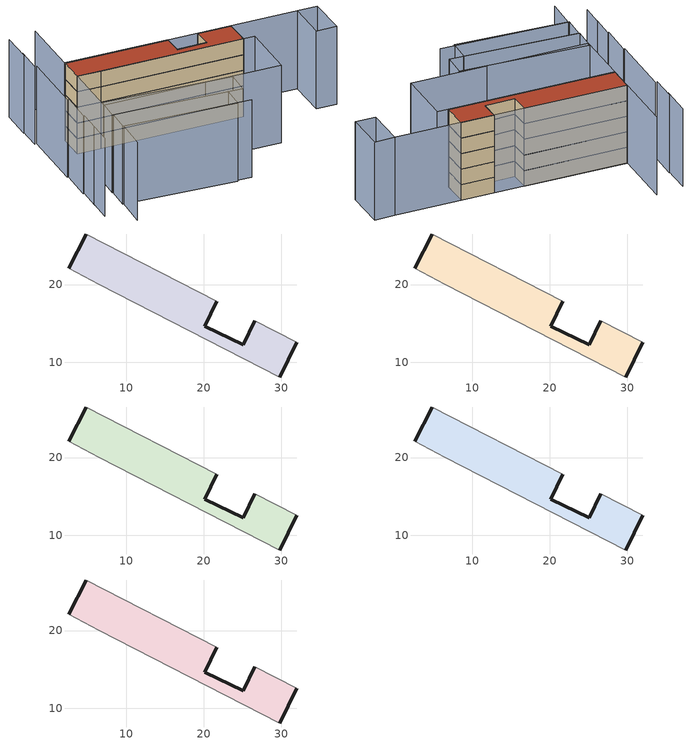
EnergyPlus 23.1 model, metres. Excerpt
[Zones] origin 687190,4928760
dcc8832485e4c19b_F0_whole
 floor ground (EU_floor_Construction): 29.77,8.08 31.99,12.56 26.54,15.36 25.1,12.25 20.13,14.63 21.67,17.86 4.81,26.52 2.56,22.08 6.47,20.01 z0
 wall outside (EU_wall_Construction): 2.56,22.08 4.81,26.52 / 21.67,17.86 20.13,14.63 25.1,12.25 26.54,15.36 / 31.99,12.56 29.77,8.08 z0:3
 wall adiabatic (EU_wall_Construction): 29.77,8.08 6.47,20.01 2.56,22.08 / 4.81,26.52 21.67,17.86 / 26.54,15.36 31.99,12.56 z0:3
dcc8832485e4c19b_F1_whole
 floor to dcc8832485e4c19b_F0_whole (EU_floor_Construction): 29.77,8.08 31.99,12.56 26.54,15.36 25.1,12.25 20.13,14.63 21.67,17.86 4.81,26.52 2.56,22.08 6.47,20.01 z3
 wall outside (EU_wall_Construction): 2.56,22.08 4.81,26.52 / 21.67,17.86 20.13,14.63 25.1,12.25 26.54,15.36 / 31.99,12.56 29.77,8.08 z3:6
 wall adiabatic (EU_wall_Construction): 29.77,8.08 6.47,20.01 2.56,22.08 / 4.81,26.52 21.67,17.86 / 26.54,15.36 31.99,12.56 z3:6
dcc8832485e4c19b_F2_whole
 floor to dcc8832485e4c19b_F1_whole (EU_floor_Construction): 29.77,8.08 31.99,12.56 26.54,15.36 25.1,12.25 20.13,14.63 21.67,17.86 4.81,26.52 2.56,22.08 6.47,20.01 z6
 wall outside (EU_wall_Construction): 2.56,22.08 4.81,26.52 / 21.67,17.86 20.13,14.63 25.1,12.25 26.54,15.36 / 31.99,12.56 29.77,8.08 z6:9
 wall adiabatic (EU_wall_Construction): 29.77,8.08 6.47,20.01 2.56,22.08 / 4.81,26.52 21.67,17.86 / 26.54,15.36 31.99,12.56 z6:9
dcc8832485e4c19b_F3_whole
 floor to dcc8832485e4c19b_F2_whole (EU_floor_Construction): 29.77,8.08 31.99,12.56 26.54,15.36 25.1,12.25 20.13,14.63 21.67,17.86 4.81,26.52 2.56,22.08 6.47,20.01 z9
 wall outside (EU_wall_Construction): 2.56,22.08 4.81,26.52 / 21.67,17.86 20.13,14.63 25.1,12.25 26.54,15.36 / 31.99,12.56 29.77,8.08 z9:12
 wall adiabatic (EU_wall_Construction): 29.77,8.08 6.47,20.01 2.56,22.08 / 4.81,26.52 21.67,17.86 / 26.54,15.36 31.99,12.56 z9:12
dcc8832485e4c19b_F4_whole
 floor to dcc8832485e4c19b_F3_whole (EU_floor_Construction): 29.77,8.08 31.99,12.56 26.54,15.36 25.1,12.25 20.13,14.63 21.67,17.86 4.81,26.52 2.56,22.08 6.47,20.01 z12
 wall outside (EU_wall_Construction): 2.56,22.08 4.81,26.52 / 21.67,17.86 20.13,14.63 25.1,12.25 26.54,15.36 / 31.99,12.56 29.77,8.08 z12:15
 wall adiabatic (EU_wall_Construction): 29.77,8.08 6.47,20.01 2.56,22.08 / 4.81,26.52 21.67,17.86 / 26.54,15.36 31.99,12.56 z12:15
 roof outside (EU_roof_Construction): 26.54,15.36 31.99,12.56 29.77,8.08 6.47,20.01 2.56,22.08 4.81,26.52 21.67,17.86 20.13,14.63 25.1,12.25 z15
shading: -8.67,0.39 -5.8,5.56 / -5.8,5.56 14.57,-5.74 / -9.02,9.32 -10.97,5.46 / -7.12,12.88 -9.16,9.03 / -4.39,18.39 -7.27,12.96 / 42.82,7 4.78,26.54 / 4.78,26.54 10.19,37.07 / 1.04,29.55 -4.62,18.51 / 2.95,34.03 0.73,29.71 / 5.23,38.73 2.56,33.54 / -3.93,9.25 14.14,-1.02 / 14.14,-1.02 12.09,-4.63 / 12.09,-4.63 -5.98,5.64 / -5.98,5.64 -3.93,9.25 / 16.42,-2.31 -4.11,9.36 / -4.11,9.36 -1.9,13.25 / -1.9,13.25 18.64,1.58 / 18.64,1.58 16.42,-2.31 / 2.56,22.08 31.62,7.17 / 31.62,7.17 26.74,-2.34 / 26.74,-2.34 -2.32,12.57 / -2.32,12.57 2.56,22.08 / 46.2,5.33 42.79,-1.5 / 42.79,-1.5 39.42,0.18 / 39.42,0.18 42.82,7.01 / 42.82,7.01 46.2,5.33 z0:15
[Building]
EU S2 Campaign: North Axis=0; Terrain=City; Solar Distribution=FullExterior
[Site:Location]
Bologna: Latitude=44.5; Longitude=11.25; Time Zone=1; Elevation=37
[SizingPeriod:WeatherFileDays]
AnnualSizingPeriod: Begin Month=1; Begin Day of Month=1; End Month=12; End Day of Month=31; Day of Week for Start Day=Monday; Use Weather File Daylight Saving Period=No; Use Weather File Rain and Snow Indicators=No
[MATERIAL]
EU_InternalMass_Material: Roughness=MediumRough; Thickness=0.1; Conductivity=1; Density=1800; Specific Heat=900; Thermal Absorptance=0.9; Solar Absorptance=0.7; Visible Absorptance=0.7
[MATERIAL:NOMASS] Roughness=MediumRough; Thermal Absorptance=0.9; Solar Absorptance=0.7; Visible Absorptance=0.7
Name | Thermal Resistance
EU_wall_NoMass | 0.905828
EU_roof_NoMass | 0.37593
EU_floor_NoMass | 0.67114
[CONSTRUCTION]
EU_wall_Construction: EU_wall_NoMass
EU_roof_Construction: EU_roof_NoMass
EU_floor_Construction: EU_floor_NoMass
EU_InternalMass_Construction: EU_InternalMass_Material
[ZONE] Type=1; Multiplier=1; Ceiling Height=autocalculate; Floor Area=autocalculate; Part of Total Floor Area=Yes
Name | Volume
dcc8832485e4c19b_F0_whole | 402.237
dcc8832485e4c19b_F1_whole; dcc8832485e4c19b_F2_whole; dcc8832485e4c19b_F3_whole; dcc8832485e4c19b_F4_whole | 402.235
[INTERNALMASS] Construction=EU_InternalMass_Construction; Surface Area=134.078
Name | Zone or ZoneList
dcc8832485e4c19b_F0_whole_EU_InternalMass | dcc8832485e4c19b_F0_whole
dcc8832485e4c19b_F1_whole_EU_InternalMass | dcc8832485e4c19b_F1_whole
dcc8832485e4c19b_F2_whole_EU_InternalMass | dcc8832485e4c19b_F2_whole
dcc8832485e4c19b_F3_whole_EU_InternalMass | dcc8832485e4c19b_F3_whole
dcc8832485e4c19b_F4_whole_EU_InternalMass | dcc8832485e4c19b_F4_whole
[OTHEREQUIPMENT] Fuel Type=Electricity; Design Level Calculation Method=Watts/Area; Power per Zone Floor Area=1; Fraction Latent=0; Fraction Radiant=0; Fraction Lost=0; Carbon Dioxide Generation Rate=0; EndUse Subcategory=EU_Step8_InternalGains
Name | Zone or ZoneList or Space or SpaceList | Schedule
EU_Step8_InternalGain_dcc8832485e4c19b_F0_whole_f000 | dcc8832485e4c19b_F0_whole | EU_Step8_GainSchedule_dcc8832485e4c19b_F0_whole_f000
EU_Step8_InternalGain_dcc8832485e4c19b_F1_whole_f000 | dcc8832485e4c19b_F1_whole | EU_Step8_GainSchedule_dcc8832485e4c19b_F1_whole_f000
EU_Step8_InternalGain_dcc8832485e4c19b_F2_whole_f000 | dcc8832485e4c19b_F2_whole | EU_Step8_GainSchedule_dcc8832485e4c19b_F2_whole_f000
EU_Step8_InternalGain_dcc8832485e4c19b_F3_whole_f000 | dcc8832485e4c19b_F3_whole | EU_Step8_GainSchedule_dcc8832485e4c19b_F3_whole_f000
EU_Step8_InternalGain_dcc8832485e4c19b_F4_whole_f000 | dcc8832485e4c19b_F4_whole | EU_Step8_GainSchedule_dcc8832485e4c19b_F4_whole_f000
[ZONEVENTILATION:DESIGNFLOWRATE] Schedule=EU_AlwaysOn; Design Flow Rate Calculation Method=AirChanges/Hour; Air Changes per Hour=0.73129; Ventilation Type=Natural; Fan Pressure Rise=0; Fan Total Efficiency=1; Constant Term Coefficient=1; Temperature Term Coefficient=0; Velocity Term Coefficient=0; Velocity Squared Term Coefficient=0; Minimum Indoor Temperature=-100; Maximum Indoor Temperature=100; Delta Temperature=-100; Minimum Outdoor Temperature=-100; Maximum Outdoor Temperature=100; Maximum Wind Speed=40
Name | Zone or ZoneList or Space or SpaceList
EU_ConstantAir_dcc8832485e4c19b_F0_whole | dcc8832485e4c19b_F0_whole
EU_ConstantAir_dcc8832485e4c19b_F1_whole | dcc8832485e4c19b_F1_whole
EU_ConstantAir_dcc8832485e4c19b_F2_whole | dcc8832485e4c19b_F2_whole
EU_ConstantAir_dcc8832485e4c19b_F3_whole | dcc8832485e4c19b_F3_whole
EU_ConstantAir_dcc8832485e4c19b_F4_whole | dcc8832485e4c19b_F4_whole
[HVACTEMPLATE:THERMOSTAT] Constant Heating Setpoint=20; Constant Cooling Setpoint=50
EU_HeatOnly_dcc8832485e4c19b_F0_whole; EU_HeatOnly_dcc8832485e4c19b_F1_whole; EU_HeatOnly_dcc8832485e4c19b_F2_whole; EU_HeatOnly_dcc8832485e4c19b_F3_whole; EU_HeatOnly_dcc8832485e4c19b_F4_whole
[HVACTEMPLATE:ZONE:IDEALLOADSAIRSYSTEM] System Availability Schedule=EU_AlwaysOn; Maximum Heating Supply Air Temperature=50; Minimum Cooling Supply Air Temperature=13; Maximum Heating Supply Air Humidity Ratio=0.0156; Minimum Cooling Supply Air Humidity Ratio=0.0077; Heating Limit=NoLimit; Cooling Limit=NoLimit; Heating Availability Schedule=EU_AlwaysOn; Cooling Availability Schedule=EU_CoolingOff; Dehumidification Control Type=ConstantSensibleHeatRatio; Cooling Sensible Heat Ratio=0.7; Dehumidification Setpoint=60; Humidification Control Type=None; Humidification Setpoint=30; Outdoor Air Method=None; Outdoor Air Flow Rate per Person=0.00944; Outdoor Air Flow Rate per Zone Floor Area=0; Outdoor Air Flow Rate per Zone=0; Demand Controlled Ventilation Type=None; Outdoor Air Economizer Type=NoEconomizer; Heat Recovery Type=None; Sensible Heat Recovery Effectiveness=0.7; Latent Heat Recovery Effectiveness=0.65
Name | Template Thermostat
dcc8832485e4c19b_F0_whole | EU_HeatOnly_dcc8832485e4c19b_F0_whole
dcc8832485e4c19b_F1_whole | EU_HeatOnly_dcc8832485e4c19b_F1_whole
dcc8832485e4c19b_F2_whole | EU_HeatOnly_dcc8832485e4c19b_F2_whole
dcc8832485e4c19b_F3_whole | EU_HeatOnly_dcc8832485e4c19b_F3_whole
dcc8832485e4c19b_F4_whole | EU_HeatOnly_dcc8832485e4c19b_F4_whole
[SIZING:ZONE] Zone Cooling Design Supply Air Temperature Input Method=SupplyAirTemperature; Zone Cooling Design Supply Air Temperature=13; Zone Heating Design Supply Air Temperature Input Method=SupplyAirTemperature; Zone Heating Design Supply Air Temperature=50; Zone Cooling Design Supply Air Humidity Ratio=0.008; Zone Heating Design Supply Air Humidity Ratio=0.008; Cooling Design Air Flow Method=DesignDay; Cooling Design Air Flow Rate=0; Cooling Minimum Air Flow per Zone Floor Area=0.000762; Cooling Minimum Air Flow=0; Cooling Minimum Air Flow Fraction=0.2; Heating Design Air Flow Method=DesignDay; Heating Design Air Flow Rate=0; Heating Maximum Air Flow per Zone Floor Area=0.002032; Heating Maximum Air Flow=0.141576; Heating Maximum Air Flow Fraction=0.3; Account for Dedicated Outdoor Air System=No; Dedicated Outdoor Air System Control Strategy=NeutralSupplyAir; Dedicated Outdoor Air Low Setpoint Temperature for Design=autosize; Dedicated Outdoor Air High Setpoint Temperature for Design=autosize; Zone Load Sizing Method=Sensible Load Only No Latent Load; Zone Latent Cooling Design Supply Air Humidity Ratio Input Method=HumidityRatioDifference; Zone Cooling Design Supply Air Humidity Ratio Difference=0.005; Zone Latent Heating Design Supply Air Humidity Ratio Input Method=HumidityRatioDifference; Zone Humidification Design Supply Air Humidity Ratio Difference=0.005
dcc8832485e4c19b_F0_whole; dcc8832485e4c19b_F1_whole; dcc8832485e4c19b_F2_whole; dcc8832485e4c19b_F3_whole; dcc8832485e4c19b_F4_whole
[SCHEDULE:CONSTANT]
Name | Hourly Value
EU_AlwaysOn | 1
EU_CoolingOff | 0
[SCHEDULE:FILE] Column Number=1; Rows to Skip at Top=0; Number of Hours of Data=8760; Column Separator=Comma; Interpolate to Timestep=No; Minutes per Item=60; Adjust Schedule for Daylight Savings=Yes
Name | File
EU_Step8_GainSchedule_dcc8832485e4c19b_F0_whole_f000 | ../../schedules/dcc8832485e4c19b/dcc8832485e4c19b_F0_whole_f000_gain.csv
EU_Step8_GainSchedule_dcc8832485e4c19b_F1_whole_f000 | ../../schedules/dcc8832485e4c19b/dcc8832485e4c19b_F1_whole_f000_gain.csv
EU_Step8_GainSchedule_dcc8832485e4c19b_F2_whole_f000 | ../../schedules/dcc8832485e4c19b/dcc8832485e4c19b_F2_whole_f000_gain.csv
EU_Step8_GainSchedule_dcc8832485e4c19b_F3_whole_f000 | ../../schedules/dcc8832485e4c19b/dcc8832485e4c19b_F3_whole_f000_gain.csv
EU_Step8_GainSchedule_dcc8832485e4c19b_F4_whole_f000 | ../../schedules/dcc8832485e4c19b/dcc8832485e4c19b_F4_whole_f000_gain.csv
